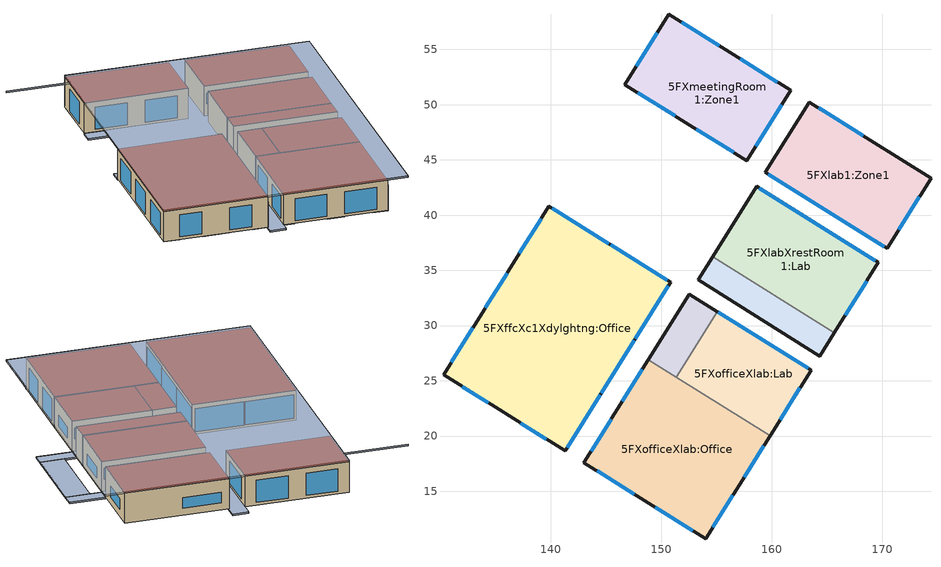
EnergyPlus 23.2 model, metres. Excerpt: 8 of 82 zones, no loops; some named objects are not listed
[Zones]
5FXofficeXlab:Office
 floor to 4FXofficeXlab1:Office (Project internal floor_Reversed_Rev): 154.02,10.7 143,17.59 148.83,26.92 159.85,20.03 z16
 wall outside (BPS_Baseline_Wall): 148.83,26.92 143,17.59 154.02,10.7 159.85,20.03 z16:20
 wall to 5FXofficeXlab:AC (Project partition_Rev): 151.37,25.33 148.83,26.92 z16:20
 wall to 5FXofficeXlab:Lab (Project partition): 159.85,20.03 151.37,25.33 z16:20
 window (BPS_Baseline_External glazing_Improved - 1003): 145.45,21.51 143.66,18.64 / 148.27,26.03 146.48,23.16 / 149.47,13.55 152.84,11.44 / 144.18,16.85 147.55,14.74 / 157.5,16.27 159.3,19.14 / 154.68,11.75 156.47,14.62 z16.34:19.26
 roof outside (BPS_Baseline_Roof_Without_skylight_improved): 143,17.59 154.02,10.7 159.85,20.03 148.83,26.92 z20
5FXofficeXlab:AC
 floor to 4FXofficeXlab1:AC (Project internal floor_Reversed_Rev): 151.37,25.33 148.83,26.92 152.54,32.85 155.08,31.27 z16
 wall outside (BPS_Baseline_Wall): 155.08,31.27 152.54,32.85 148.83,26.92 z16:20
 wall to 5FXofficeXlab:Lab (Project partition): 151.37,25.33 155.08,31.27 z16:20
 roof outside (BPS_Baseline_Roof_Without_skylight_improved): 148.83,26.92 151.37,25.33 155.08,31.27 152.54,32.85 z20
5FXofficeXlab:Lab
 floor to 4FXofficeXlab1:Lab (Project internal floor_Reversed_Rev): 159.85,20.03 151.37,25.33 155.08,31.27 163.56,25.97 z16
 wall outside (BPS_Baseline_Wall): 159.85,20.03 163.56,25.97 155.08,31.27 z16:20
 window (BPS_Baseline_External glazing_Improved - 1002): 163.31,26.13 155.18,31.21 z17.64:19.07; 160.76,21.48 162.55,24.35 z16.94:18.36
 roof outside (BPS_Baseline_Roof_Without_skylight_improved): 151.37,25.33 159.85,20.03 163.56,25.97 155.08,31.27 z20
5FXlabXrestRoom1:Lab
 floor to 4FXlabXrestRoomQ1:Lab (Project internal floor_Reversed_Rev): 165.68,29.36 154.66,36.25 158.63,42.6 169.65,35.72 z16
 wall outside (BPS_Baseline_Wall): 165.68,29.36 169.65,35.72 158.63,42.6 154.66,36.25 z16:20
 wall to 5FXlabXrestRoom1:RestRoom (Project partition_Rev): 154.66,36.25 165.68,29.36 z16:20
 window (BPS_Baseline_External glazing_Improved - 1002): 166.65,30.91 168.58,34 z16.94:18.36; 169.4,35.88 158.89,42.44 z17.64:19.07
 roof outside (BPS_Baseline_Roof_Without_skylight_improved): 154.66,36.25 165.68,29.36 169.65,35.72 158.63,42.6 z20
5FXlabXrestRoom1:RestRoom
 floor to 4FXlabXrestRoomQ1:RestRoom (Project internal floor_Reversed_Rev): 164.36,27.24 153.33,34.13 154.66,36.25 165.68,29.36 z16
 wall outside (BPS_Baseline_Wall): 154.66,36.25 153.33,34.13 164.36,27.24 165.68,29.36 z16:20
 roof outside (BPS_Baseline_Roof_Without_skylight_improved): 153.33,34.13 164.36,27.24 165.68,29.36 154.66,36.25 z20
5FXlab1:Zone1
 floor to 4FXlab1:Zone1 (Project internal floor_Reversed_Rev): 170.45,36.99 159.42,43.88 163.4,50.24 174.42,43.35 z16
 wall outside (BPS_Baseline_Wall): 170.45,36.99 174.42,43.35 163.4,50.24 159.42,43.88 170.45,36.99 z16:20
 window (BPS_Baseline_External glazing_Improved - 1002): 171.5,38.66 173.38,41.67 z16.94:18.36; 159.68,43.72 170.19,37.15 z17.64:19.05
 window x2 (BPS_Baseline_External glazing_Improved - 1002): 168.3,47.18 164.24,49.71 z16.94:18.36
 roof outside (BPS_Baseline_Roof_Without_skylight_improved): 159.42,43.88 170.45,36.99 174.42,43.35 163.4,50.24 z20
5FXmeetingRoom1:Zone1
 floor outside (Project external floor): 148.4,50.77 146.7,51.83 150.68,58.19 152.37,57.13 z16
 floor to 4FXmeetingRoom1:Zone1 (Project internal floor_Reversed_Rev): 157.73,44.94 148.4,50.77 152.37,57.13 161.7,51.3 z16
 wall outside (BPS_Baseline_Wall): 157.73,44.94 161.7,51.3 150.68,58.19 146.7,51.83 157.73,44.94 z16:20
 window (BPS_Baseline_External glazing_Improved - 1004): 158.54,46.23 160.9,50.01 / 155.23,55.34 151.86,57.45 / 160.52,52.04 157.15,54.14 / 149.63,56.51 147.75,53.5 / 153.17,47.78 156.54,45.68 / 147.89,51.09 151.26,48.98 z16.34:19.26
 roof outside (BPS_Baseline_Roof_Without_skylight_improved): 146.7,51.83 157.73,44.94 161.7,51.3 150.68,58.19 z20
5FXffcXc1Xdylghtng:Office
 floor to 4FXffcXcXdylghtng:Office (Project internal floor_Reversed_Rev): 141.3,18.65 130.28,25.54 139.82,40.8 150.84,33.91 z16
 wall outside (BPS_Baseline_Wall): 141.3,18.65 150.84,33.91 139.82,40.8 130.28,25.54 141.3,18.65 z16:20
 window (BPS_Baseline_External glazing_Improved - 1003): 147.66,28.83 150.65,33.61 / 144.58,23.89 147.57,28.67 / 141.49,18.95 144.48,23.74 z16.34:19.44; 145.25,37.41 140.12,40.61 / 150.54,34.1 145.41,37.31 z16.34:19.43; 132.94,29.81 130.98,26.66 / 136.03,34.74 134.07,31.6 / 139.11,39.68 137.15,36.54 / 137.26,21.17 139.6,19.71 / 131.98,24.48 134.32,23.01 z16.34:19.26
 roof outside (BPS_Baseline_Roof_Without_skylight_improved): 130.28,25.54 141.3,18.65 150.84,33.91 139.82,40.8 z20
shading: 134.32,22.95 137.19,21.16 / 147.57,14.68 149.4,13.53 / 152.33,11.7 154,10.66 / 139.61,19.65 141.28,18.61 / 130.25,25.5 131.92,24.46 / 142.97,17.55 144.12,16.83 z16:19.4; 162.5,52.57 140.77,17.8 / 142.47,16.74 164.19,51.51 / 158.63,42.6 173.47,33.33 / 174.27,34.6 159.42,43.88 / 152.54,32.85 167.38,23.58 / 139.82,40.8 150.84,33.91 / 145.91,50.55 156.93,43.66 / 157.73,44.94 146.7,51.83 / 168.17,24.85 153.33,34.13 / 151.64,35.19 140.61,42.08 / 151.64,35.19 156.93,43.66 / 156.93,43.66 153.54,45.78 / 153.54,45.78 148.24,37.31 / 148.24,37.31 151.64,35.19 / 170.93,34.92 165.63,26.44 / 165.63,26.44 168.17,24.85 / 168.17,24.85 173.47,33.33 / 173.47,33.33 170.93,34.92 z15.8:16; 142.83,60.73 149.62,56.49 / 156.14,9.38 176.54,42.02 / 176.54,42.02 150.68,58.19 / 150.68,58.19 130.28,25.54 / 130.28,25.54 156.14,9.38 z20:20.2; 156.14,9.38 130.28,25.54 150.68,58.19 176.54,42.02 z20; 130.28,25.54 156.14,9.38 176.54,42.02 150.68,58.19 z20.2; 140.77,17.8 142.47,16.74 164.19,51.51 162.5,52.57 z16; 142.47,16.74 140.77,17.8 162.5,52.57 164.19,51.51 z15.8; 151.64,35.19 148.24,37.31 153.54,45.78 156.93,43.66 z15.8; 148.24,37.31 151.64,35.19 156.93,43.66 153.54,45.78 z16; 168.17,24.85 165.63,26.44 170.93,34.92 173.47,33.33 z15.8; 165.63,26.44 168.17,24.85 173.47,33.33 170.93,34.92 z16; 173.47,33.33 158.63,42.6 159.42,43.88 174.27,34.6 z15.8; 158.63,42.6 173.47,33.33 174.27,34.6 159.42,43.88 z16; 152.54,32.85 167.38,23.58 168.17,24.85 153.33,34.13 z16; 167.38,23.58 152.54,32.85 153.33,34.13 168.17,24.85 z15.8; 139.82,40.8 150.84,33.91 151.64,35.19 140.61,42.08 z16; 150.84,33.91 139.82,40.8 140.61,42.08 151.64,35.19 z15.8; 156.93,43.66 145.91,50.55 146.7,51.83 157.73,44.94 z15.8; 145.91,50.55 156.93,43.66 157.73,44.94 146.7,51.83 z16
[Site:Location]
Green studio (01-01:31-12)  (01-01:31-12): Latitude {deg}=1.37; Longitude {deg}=103.98; Time Zone {hr}=7; Elevation {m}=16
[Site:GroundTemperature:BuildingSurface]
18, 18, 18, 18, 18, 18, 18, 18, 18, 18, 18, 18
[Site:GroundTemperature:Deep]
14, 14, 14, 14, 14, 14, 14, 14, 14, 14, 14, 14
[Site:GroundTemperature:Shallow]
14, 14, 14, 14, 14, 14, 14, 14, 14, 14, 14, 14
[Site:GroundTemperature:FCfactorMethod]
27.55, 28.03, 28.32, 28.42, 28.26, 27.88, 27.4, 26.92, 26.59, 26.51, 26.68, 27.05
[Site:GroundReflectance]
0.2, 0.2, 0.2, 0.2, 0.2, 0.2, 0.2, 0.2, 0.2, 0.2, 0.2, 0.2
[Site:GroundReflectance:SnowModifier]
2, 2
[SizingPeriod:DesignDay] Day of Month=15; Day Type=SummerDesignDay; Humidity Condition Type=WetBulb; Barometric Pressure {Pa}=101132.9; Wind Speed {m/s}=0; Wind Direction {deg}=0; Rain Indicator=No; Snow Indicator=No; Daylight Saving Time Indicator=No; Solar Model Indicator=ASHRAEClearSky; Sky Clearness=0.98
Name | Month | Maximum Dry-Bulb Temperature {C} | Daily Dry-Bulb Temperature Range {deltaC} | Wetbulb or DewPoint at Maximum Dry-Bulb {C}
Summer Design Day in Green studio (01-01:31-12) Jun | 6 | 33.2 | 5.9 | 26.7
Summer Design Day in Green studio (01-01:31-12) Jul | 7 | 32.6 | 5.7 | 26.3
Summer Design Day in Green studio (01-01:31-12) Aug | 8 | 32.8 | 5.8 | 26
Summer Design Day in Green studio (01-01:31-12) Sep | 9 | 32.8 | 6 | 25.9
[Building]
Building: North Axis {deg}=0; Terrain=Suburbs; Loads Convergence Tolerance Value {W}=.04; Temperature Convergence Tolerance Value {deltaC}=.4; Solar Distribution=FullExteriorWithReflections; Maximum Number of Warmup Days=25; Minimum Number of Warmup Days=6
[Site:WaterMainsTemperature]
Calculation Method=Correlation; Annual Average Outdoor Air Temperature {C}=10; Maximum Difference In Monthly Average Outdoor Air Temperatures {deltaC}=20
[Material:NoMass] Roughness=Rough; Thermal Resistance {m2-K/W}=.15; Thermal Absorptance=0.9; Solar Absorptance=0.7; Visible Absorptance=0.7
7_RVAL_2; 8_RVAL_2
[Construction]
Project internal floor_Reversed_Rev: Cast Concrete (Dense)_.1
BPS_Baseline_Roof_Without_skylight_improved: Asphalt 1_.01, MW Glass Wool (rolls)_.072, Plasterboard_.013
Project partition: Gypsum Plasterboard_.025, 7_RVAL_2, Gypsum Plasterboard_.025
Project partition_Rev: Gypsum Plasterboard_.025, 8_RVAL_2, Gypsum Plasterboard_.025
BPS_Baseline_Wall: Brickwork Outer_.1, XPS Extruded Polystyrene  - CO2 Blowing_.05, Concrete Block (Medium)_.1, Gypsum Plastering_.013
Project external floor: External Rendering_.025, MW Stone Wool (rolls)_.1482, Timber Flooring_.005
BPS_Baseline_External glazing_Improved - 1002; BPS_Baseline_External glazing_Improved - 1003; BPS_Baseline_External glazing_Improved - 1004: 5111, 1017, 7090
BPS_Baseline_External glazing_Improved - 2003; BPS_Baseline_External glazing_Improved - 2004: 5111, 1017, 7090, 20001
[WindowMaterial:Gas]
1017: Gas Type=Air; Thickness {m}=.012
[WindowMaterial:Glazing] Optical Data Type=Spectral; Infrared Transmittance at Normal Incidence=0; Dirt Correction Factor for Solar and Visible Transmittance=1
Name | Window Glass Spectral Data Set | Thickness {m} | Front Side Infrared Hemispherical Emissivity | Back Side Infrared Hemispherical Emissivity | Conductivity {W/m-K}
7090 | Viracon VLE1370 11.5(5VLE13-70X2+060pvb+5Starphire) <VE13-70X2-5-060-Str-5.vir> | .01092 | 0.844 | 0.844 | 0.67
5111 | Viracon  (8OptWht/060Saflex/8OptWht/060Saflex/8OptWht) <8OptiWhite3ply lam.vir> | .02667 | 0.84 | 0.84 | 0.713
[MaterialProperty:GlazingSpectralData]
Viracon VLE1370 11.5(5VLE13-70X2+060pvb+5Starphire) <VE13-70X2-5-060-Str-5.vir>: 0.3, 0.001, 0.05, 0.046, 0.305, 0, 0.051, 0.046, 0.31, 0, 0.054, 0.045, 0.315, 0, 0.058, 0.045, 0.32, 0, 0.063, 0.044, 0.325, 0, 0.067, 0.043, 0.33, 0, 0.068, 0.042, 0.335, 0, 0.068, 0.042, 0.34, 0, 0.069, 0.043, 0.345, 0, 0.07, 0.044, 0.35, 0, 0.067, 0.045, 0.355, 0, 0.065, 0.044, 0.36, 0, 0.067, 0.044, 0.365, 0, 0.072, 0.044, 0.37, 0, 0.083, 0.044, 0.375, 0, 0.098, 0.043, 0.38, 0, 0.116, 0.043, 0.385, 0.002, 0.128, 0.043, 0.39, 0.024, 0.133, 0.044, 0.395, 0.12, 0.136, 0.051, 0.4, 0.283, 0.138, 0.077, 0.405, 0.427, 0.141, 0.107, 0.41, 0.521, 0.143, 0.126, 0.415, 0.574, 0.144, 0.132, 0.42, 0.605, 0.143, 0.132, 0.425, 0.627, 0.143, 0.131, 0.43, 0.641, 0.143, 0.129, 0.435, 0.652, 0.142, 0.126, 0.44, 0.661, 0.142, 0.125, 0.445, 0.668, 0.142, 0.123, 0.45, 0.675, 0.141, 0.122, 0.455, 0.681, 0.141, 0.121, 0.46, 0.685, 0.141, 0.12, 0.465, 0.688, 0.14, 0.12, 0.47, 0.692, 0.139, 0.12, 0.475, 0.694, 0.139, 0.12, 0.48, 0.697, 0.138, 0.12, 0.485, 0.7, 0.138, 0.121, 0.49, 0.704, 0.137, 0.122, 0.495, 0.707, 0.136, 0.122, 0.5, 0.71, 0.135, 0.123, 0.505, 0.712, 0.134, 0.124, 0.51, 0.714, 0.133, 0.125, 0.515, 0.717, 0.133, 0.126, 0.52, 0.719, 0.132, 0.127, 0.525, 0.72, 0.131, 0.128, 0.53, 0.722, 0.13, 0.128, 0.535, 0.723, 0.129, 0.129, 0.54, 0.724, 0.128, 0.13, 0.545, 0.726, 0.127, 0.13, 0.55, 0.727, 0.125, 0.131, 0.555, 0.727, 0.124, 0.131, 0.56, 0.727, 0.122, 0.132, 0.565, 0.727, 0.121, 0.132, 0.57, 0.726, 0.119, 0.132, 0.575, 0.725, 0.118, 0.133, 0.58, 0.723, 0.117, 0.133, 0.585, 0.722, 0.116, 0.134, 0.59, 0.719, 0.115, 0.134, 0.595, 0.717, 0.114, 0.135, 0.6, 0.715, 0.113, 0.136, 0.605, 0.711, 0.113, 0.138, 0.61, 0.708, 0.113, 0.139, 0.615, 0.704, 0.113, 0.141, 0.62, 0.7, 0.114, 0.144, 0.625, 0.695, 0.114, 0.146, 0.63, 0.69, 0.116, 0.149, 0.635, 0.684, 0.118, 0.153, 0.64, 0.678, 0.12, 0.157, 0.645, 0.671, 0.123, 0.162, 0.65, 0.664, 0.127, 0.167, 0.655, 0.657, 0.131, 0.172, 0.66, 0.649, 0.136, 0.178, 0.665, 0.641, 0.141, 0.185, 0.67, 0.632, 0.147, 0.192, 0.675, 0.623, 0.153, 0.2, 0.68, 0.614, 0.16, 0.208, 0.685, 0.604, 0.167, 0.216, 0.69, 0.593, 0.175, 0.225, 0.695, 0.583, 0.183, 0.234, 0.7, 0.572, 0.192, 0.244, 0.705, 0.561, 0.202, 0.255, 0.71, 0.549, 0.211, 0.265, 0.715, 0.538, 0.221, 0.275, 0.72, 0.526, 0.232, 0.287, 0.725, 0.514, 0.242, 0.298, 0.73, 0.502, 0.254, 0.31, 0.735, 0.489, 0.265, 0.321, 0.74, 0.477, 0.275, 0.332, 0.745, 0.465, 0.287, 0.344, 0.75, 0.453, 0.299, 0.355, 0.755, 0.441, 0.31, 0.367, 0.76, 0.429, 0.322, 0.379, 0.765, 0.417, 0.332, 0.39, 0.77, 0.406, 0.344, 0.401, 0.775, 0.394, 0.355, 0.413, 0.78, 0.383, 0.367, 0.425, 0.785, 0.372, 0.378, 0.436, 0.79, 0.361, 0.389, 0.446, 0.795, 0.35, 0.4, 0.457, 0.8, 0.34, 0.411, 0.469, 0.805, 0.329, 0.421, 0.479, 0.81, 0.32, 0.431, 0.488, 0.815, 0.31, 0.441, 0.497, 0.82, 0.301, 0.45, 0.506, 0.825, 0.292, 0.46, 0.515, 0.83, 0.283, 0.468, 0.524, 0.835, 0.274, 0.477, 0.533, 0.84, 0.264, 0.489, 0.544, 0.845, 0.255, 0.499, 0.553, 0.85, 0.248, 0.507, 0.562, 0.855, 0.24, 0.516, 0.57, 0.86, 0.233, 0.524, 0.577, 0.865, 0.226, 0.531, 0.584, 0.87, 0.22, 0.538, 0.59, 0.875, 0.213, 0.544, 0.596, 0.88, 0.207, 0.551, 0.601, 0.885, 0.201, 0.558, 0.607, 0.89, 0.195, 0.564, 0.612, 0.895, 0.189, 0.57, 0.616, 0.9, 0.184, 0.577, 0.62, 0.905, 0.178, 0.583, 0.622, 0.91, 0.172, 0.588, 0.623, 0.915, 0.167, 0.594, 0.627, 0.92, 0.163, 0.6, 0.634, 0.925, 0.159, 0.605, 0.642, 0.93, 0.155, 0.61, 0.649, 0.935, 0.151, 0.615, 0.656, 0.94, 0.147, 0.62, 0.663, 0.945, 0.144, 0.624, 0.668, 0.95, 0.14, 0.629, 0.673, 0.955, 0.136, 0.633, 0.677, 0.96, 0.133, 0.638, 0.682, 0.965, 0.129, 0.642, 0.684, 0.97, 0.126, 0.646, 0.687, 0.975, 0.122, 0.65, 0.691, 0.98, 0.119, 0.654, 0.694, 0.985, 0.116, 0.657, 0.696, 0.99, 0.113, 0.66, 0.698, 0.995, 0.11, 0.664, 0.701, 1, 0.108, 0.668, 0.704, 1.005, 0.105, 0.671, 0.707, 1.01, 0.103, 0.674, 0.709, 1.015, 0.1, 0.678, 0.712, 1.02, 0.098, 0.681, 0.715, 1.025, 0.096, 0.684, 0.717, 1.03, 0.093, 0.686, 0.72, 1.035, 0.091, 0.689, 0.723, 1.04, 0.089, 0.692, 0.726, 1.045, 0.087, 0.694, 0.729, 1.05, 0.085, 0.697, 0.732, 1.055, 0.084, 0.699, 0.734, 1.06, 0.082, 0.702, 0.737, 1.065, 0.08, 0.704, 0.74, 1.07, 0.078, 0.707, 0.744, 1.075, 0.077, 0.708, 0.745, 1.08, 0.075, 0.712, 0.749, 1.085, 0.074, 0.714, 0.751, 1.09, 0.072, 0.716, 0.753, 1.095, 0.071, 0.718, 0.756, 1.1, 0.069, 0.721, 0.759, 1.105, 0.068, 0.723, 0.761, 1.11, 0.067, 0.724, 0.762, 1.115, 0.065, 0.726, 0.764, 1.12, 0.064, 0.729, 0.765, 1.125, 0.063, 0.73, 0.765, 1.13, 0.062, 0.731, 0.762, 1.135, 0.06, 0.734, 0.759, 1.14, 0.059, 0.735, 0.751, 1.145, 0.057, 0.737, 0.736, 1.15, 0.055, 0.738, 0.718, 1.155, 0.054, 0.741, 0.715, 1.16, 0.052, 0.742, 0.709, 1.165, 0.051, 0.743, 0.694, 1.17, 0.049, 0.744, 0.673, 1.175, 0.047, 0.746, 0.647, 1.18, 0.045, 0.748, 0.618, 1.185, 0.042, 0.75, 0.573, 1.19, 0.04, 0.752, 0.538, 1.195, 0.04, 0.753, 0.537, 1.2, 0.04, 0.753, 0.555, 1.205, 0.04, 0.755, 0.578, 1.21, 0.041, 0.757, 0.607, 1.215, 0.041, 0.758, 0.635, 1.22, 0.041, 0.76, 0.66, 1.225, 0.041, 0.762, 0.679, 1.23, 0.041, 0.764, 0.693, 1.235, 0.04, 0.765, 0.704, 1.24, 0.04, 0.767, 0.713, 1.245, 0.04, 0.768, 0.72, 1.25, 0.039, 0.768, 0.726, 1.255, 0.039, 0.769, 0.732, 1.26, 0.038, 0.77, 0.737, 1.265, 0.038, 0.772, 0.742, 1.27, 0.037, 0.774, 0.749, 1.275, 0.037, 0.775, 0.756, 1.28, 0.037, 0.776, 0.764, 1.285, 0.036, 0.778, 0.772, 1.29, 0.036, 0.78, 0.779, 1.295, 0.036, 0.78, 0.784, 1.3, 0.035, 0.781, 0.787, 1.305, 0.034, 0.783, 0.791, 1.31, 0.034, 0.785, 0.795, 1.315, 0.034, 0.785, 0.797, 1.32, 0.033, 0.786, 0.798, 1.325, 0.033, 0.787, 0.799, 1.33, 0.032, 0.789, 0.799, 1.335, 0.032, 0.791, 0.798, 1.34, 0.031, 0.792, 0.793, 1.345, 0.031, 0.793, 0.787, 1.35, 0.03, 0.794, 0.775, 1.355, 0.03, 0.796, 0.753, 1.36, 0.029, 0.797, 0.734, 1.365, 0.028, 0.798, 0.719, 1.37, 0.027, 0.799, 0.688, 1.375, 0.026, 0.801, 0.656, 1.38, 0.025, 0.801, 0.638, 1.385, 0.025, 0.802, 0.629, 1.39, 0.024, 0.802, 0.616, 1.395, 0.024, 0.803, 0.616, 1.4, 0.023, 0.803, 0.615, 1.405, 0.022, 0.804, 0.591, 1.41, 0.021, 0.805, 0.562, 1.415, 0.021, 0.806, 0.558, 1.42, 0.021, 0.807, 0.548, 1.425, 0.02, 0.808, 0.53, 1.43, 0.02, 0.809, 0.517, 1.435, 0.019, 0.812, 0.511, 1.44, 0.019, 0.814, 0.507, 1.445, 0.019, 0.814, 0.504, 1.45, 0.019, 0.815, 0.506, 1.455, 0.019, 0.817, 0.515, 1.46, 0.019, 0.819, 0.529, 1.465, 0.019, 0.819, 0.544, 1.47, 0.019, 0.82, 0.56, 1.475, 0.019, 0.822, 0.578, 1.48, 0.019, 0.824, 0.594, 1.485, 0.019, 0.825, 0.608, 1.49, 0.019, 0.825, 0.621, 1.495, 0.019, 0.827, 0.634, 1.5, 0.019, 0.829, 0.647, 1.505, 0.019, 0.83, 0.658, 1.51, 0.019, 0.83, 0.668, 1.515, 0.019, 0.832, 0.678, 1.52, 0.019, 0.833, 0.685, 1.525, 0.019, 0.833, 0.69, 1.53, 0.018, 0.834, 0.695, 1.535, 0.018, 0.835, 0.696, 1.54, 0.018, 0.837, 0.696, 1.545, 0.018, 0.837, 0.694, 1.55, 0.018, 0.837, 0.692, 1.555, 0.018, 0.839, 0.692, 1.56, 0.017, 0.841, 0.693, 1.565, 0.017, 0.84, 0.694, 1.57, 0.017, 0.84, 0.698, 1.575, 0.017, 0.841, 0.703, 1.58, 0.017, 0.843, 0.71, 1.585, 0.017, 0.843, 0.715, 1.59, 0.017, 0.844, 0.72, 1.595, 0.017, 0.844, 0.724, 1.6, 0.016, 0.845, 0.727, 1.605, 0.016, 0.845, 0.729, 1.61, 0.016, 0.845, 0.731, 1.615, 0.016, 0.845, 0.731, 1.62, 0.016, 0.847, 0.731, 1.625, 0.016, 0.847, 0.728, 1.63, 0.016, 0.847, 0.727, 1.635, 0.015, 0.848, 0.728, 1.64, 0.015, 0.848, 0.728, 1.645, 0.015, 0.849, 0.728, 1.65, 0.015, 0.849, 0.725, 1.655, 0.015, 0.85, 0.72, 1.66, 0.014, 0.851, 0.71, 1.665, 0.014, 0.85, 0.692, 1.67, 0.014, 0.85, 0.664, 1.675, 0.013, 0.851, 0.622, 1.68, 0.012, 0.852, 0.551, 1.685, 0.011, 0.851, 0.431, 1.69, 0.009, 0.85, 0.306, 1.695, 0.007, 0.85, 0.231, 1.7, 0.005, 0.851, 0.163, 1.705, 0.005, 0.851, 0.136, 1.71, 0.005, 0.85, 0.146, 1.715, 0.006, 0.851, 0.154, 1.72, 0.006, 0.852, 0.16, 1.725, 0.006, 0.851, 0.18, 1.73, 0.006, 0.85, 0.189, 1.735, 0.006, 0.851, 0.18, 1.74, 0.006, 0.851, 0.166, 1.745, 0.005, 0.85, 0.154, 1.75, 0.005, 0.849, 0.154, 1.755, 0.005, 0.849, 0.17, 1.76, 0.006, 0.85, 0.199, 1.765, 0.006, 0.849, 0.227, 1.77, 0.006, 0.849, 0.257, 1.775, 0.007, 0.849, 0.287, 1.78, 0.007, 0.849, 0.309, 1.785, 0.008, 0.848, 0.319, 1.79, 0.007, 0.848, 0.327, 1.795, 0.008, 0.848, 0.333, 1.8, 0.007, 0.849, 0.34, 1.805, 0.007, 0.848, 0.342, 1.81, 0.008, 0.847, 0.34, 1.815, 0.007, 0.847, 0.338, 1.82, 0.007, 0.847, 0.337, 1.825, 0.007, 0.846, 0.34, 1.83, 0.007, 0.846, 0.347, 1.835, 0.007, 0.846, 0.357, 1.84, 0.007, 0.846, 0.37, 1.845, 0.007, 0.847, 0.385, 1.85, 0.008, 0.847, 0.402, 1.855, 0.008, 0.846, 0.419, 1.86, 0.008, 0.845, 0.433, 1.865, 0.008, 0.846, 0.443, 1.87, 0.008, 0.846, 0.449, 1.875, 0.008, 0.846, 0.451, 1.88, 0.008, 0.845, 0.447, 1.885, 0.008, 0.845, 0.436, 1.89, 0.008, 0.845, 0.417, 1.895, 0.007, 0.844, 0.4, 1.9, 0.007, 0.844, 0.386, 1.905, 0.006, 0.844, 0.371, 1.91, 0.006, 0.844, 0.359, 1.915, 0.006, 0.843, 0.35, 1.92, 0.006, 0.843, 0.345, 1.925, 0.007, 0.842, 0.343, 1.93, 0.006, 0.841, 0.344, 1.935, 0.006, 0.841, 0.345, 1.94, 0.006, 0.84, 0.349, 1.945, 0.006, 0.84, 0.357, 1.95, 0.006, 0.84, 0.37, 1.955, 0.006, 0.84, 0.383, 1.96, 0.007, 0.84, 0.395, 1.965, 0.006, 0.839, 0.403, 1.97, 0.006, 0.839, 0.41, 1.975, 0.006, 0.838, 0.416, 1.98, 0.006, 0.838, 0.42, 1.985, 0.006, 0.838, 0.424, 1.99, 0.007, 0.839, 0.425, 1.995, 0.006, 0.837, 0.421, 2, 0.006, 0.837, 0.413, 2.005, 0.006, 0.836, 0.397, 2.01, 0.006, 0.836, 0.375, 2.015, 0.005, 0.836, 0.352, 2.02, 0.005, 0.836, 0.331, 2.025, 0.005, 0.836, 0.314, 2.03, 0.005, 0.836, 0.298, 2.035, 0.005, 0.835, 0.284, 2.04, 0.005, 0.835, 0.271, 2.045, 0.004, 0.835, 0.258, 2.05, 0.004, 0.835, 0.246, 2.055, 0.004, 0.835, 0.233, 2.06, 0.004, 0.834, 0.221, 2.065, 0.004, 0.835, 0.212, 2.07, 0.004, 0.835, 0.208, 2.075, 0.004, 0.834, 0.208, 2.08, 0.004, 0.833, 0.21, 2.085, 0.004, 0.833, 0.213, 2.09, 0.004, 0.833, 0.219, 2.095, 0.004, 0.833, 0.226, 2.1, 0.004, 0.831, 0.233, 2.105, 0.004, 0.831, 0.241, 2.11, 0.004, 0.832, 0.248, 2.115, 0.004, 0.83, 0.254, 2.12, 0.004, 0.829, 0.258, 2.125, 0.004, 0.828, 0.261, 2.13, 0.004, 0.828, 0.262, 2.135, 0.004, 0.826, 0.263, 2.14, 0.004, 0.824, 0.266, 2.145, 0.004, 0.823, 0.269, 2.15, 0.004, 0.823, 0.271, 2.155, 0.004, 0.821, 0.274, 2.16, 0.004, 0.818, 0.276, 2.165, 0.004, 0.817, 0.278, 2.17, 0.004, 0.815, 0.28, 2.175, 0.004, 0.81, 0.279, 2.18, 0.004, 0.805, 0.278, 2.185, 0.004, 0.8, 0.276, 2.19, 0.003, 0.796, 0.273, 2.195, 0.004, 0.79, 0.268, 2.2, 0.003, 0.786, 0.262, 2.205, 0.003, 0.783, 0.257, 2.21, 0.003, 0.781, 0.25, 2.215, 0.003, 0.779, 0.241, 2.22, 0.003, 0.777, 0.231, 2.225, 0.003, 0.777, 0.219, 2.23, 0.003, 0.778, 0.203, 2.235, 0.003, 0.778, 0.182, 2.24, 0.003, 0.779, 0.157, 2.245, 0.002, 0.781, 0.127, 2.25, 0.002, 0.782, 0.096, 2.255, 0.001, 0.783, 0.07, 2.26, 0.001, 0.784, 0.053, 2.265, 0.001, 0.785, 0.044, 2.27, 0, 0.786, 0.041, 2.275, 0, 0.787, 0.039, 2.28, 0, 0.788, 0.039, 2.285, 0, 0.789, 0.039, 2.29, 0, 0.79, 0.039, 2.295, 0, 0.79, 0.039, 2.3, 0, 0.79, 0.038, 2.305, 0, 0.791, 0.038, 2.31, 0, 0.792, 0.039, 2.315, 0, 0.792, 0.038, 2.32, 0, 0.792, 0.039, 2.325, 0, 0.792, 0.039, 2.33, 0, 0.793, 0.039, 2.335, 0, 0.792, 0.039, 2.34, 0, 0.792, 0.038, 2.345, 0, 0.793, 0.038, 2.35, 0, 0.793, 0.038, 2.355, 0, 0.792, 0.038, 2.36, 0, 0.791, 0.039, 2.365, 0, 0.79, 0.039, 2.37, 0, 0.79, 0.039, 2.375, 0, 0.789, 0.039, 2.38, 0, 0.788, 0.038, 2.385, 0, 0.788, 0.038, 2.39, 0, 0.786, 0.039, 2.395, 0, 0.785, 0.039, 2.4, 0, 0.784, 0.039, 2.405, 0, 0.782, 0.039, 2.41, 0, 0.78, 0.039, 2.415, 0, 0.778, 0.039, 2.42, 0, 0.777, 0.039, 2.425, 0, 0.775, 0.038, 2.43, 0, 0.772, 0.039, 2.435, 0, 0.771, 0.039, 2.44, 0, 0.768, 0.039, 2.445, 0, 0.767, 0.039, 2.45, 0, 0.764, 0.039, 2.455, 0, 0.762, 0.038, 2.46, 0, 0.76, 0.038, 2.465, 0.001, 0.758, 0.038, 2.47, 0.001, 0.756, 0.039, 2.475, 0, 0.752, 0.039, 2.48, 0, 0.748, 0.035, 2.485, 0.001, 0.752, 0.038, 2.49, 0, 0.749, 0.04, 2.495, 0, 0.745, 0.04, 2.5, 0, 0.741, 0.034
Viracon  (8OptWht/060Saflex/8OptWht/060Saflex/8OptWht) <8OptiWhite3ply lam.vir>: 0.3, 0, 0.049, 0.049, 0.305, 0, 0.048, 0.049, 0.31, 0, 0.048, 0.048, 0.315, 0, 0.048, 0.048, 0.32, 0, 0.047, 0.048, 0.325, 0, 0.047, 0.047, 0.33, 0, 0.046, 0.046, 0.335, 0, 0.045, 0.046, 0.34, 0, 0.046, 0.046, 0.345, 0, 0.046, 0.047, 0.35, 0, 0.046, 0.047, 0.355, 0, 0.046, 0.046, 0.36, 0, 0.046, 0.046, 0.365, 0, 0.045, 0.045, 0.37, 0, 0.045, 0.045, 0.375, 0, 0.045, 0.045, 0.38, 0, 0.045, 0.045, 0.385, 0, 0.045, 0.045, 0.39, 0.007, 0.045, 0.045, 0.395, 0.095, 0.045, 0.046, 0.4, 0.34, 0.051, 0.052, 0.41, 0.742, 0.074, 0.074, 0.42, 0.843, 0.082, 0.082, 0.43, 0.865, 0.084, 0.084, 0.44, 0.872, 0.084, 0.084, 0.45, 0.877, 0.084, 0.084, 0.46, 0.881, 0.084, 0.084, 0.47, 0.884, 0.084, 0.084, 0.48, 0.886, 0.084, 0.084, 0.49, 0.888, 0.085, 0.085, 0.5, 0.891, 0.085, 0.084, 0.51, 0.892, 0.084, 0.084, 0.52, 0.893, 0.084, 0.084, 0.53, 0.893, 0.084, 0.084, 0.54, 0.893, 0.084, 0.083, 0.55, 0.894, 0.084, 0.083, 0.56, 0.893, 0.084, 0.083, 0.57, 0.89, 0.083, 0.083, 0.58, 0.885, 0.083, 0.082, 0.59, 0.88, 0.082, 0.082, 0.6, 0.877, 0.082, 0.082, 0.61, 0.876, 0.082, 0.081, 0.62, 0.872, 0.081, 0.081, 0.63, 0.869, 0.081, 0.081, 0.64, 0.865, 0.081, 0.081, 0.65, 0.863, 0.08, 0.08, 0.66, 0.86, 0.08, 0.08, 0.67, 0.859, 0.08, 0.08, 0.68, 0.858, 0.08, 0.08, 0.69, 0.857, 0.081, 0.081, 0.7, 0.855, 0.083, 0.082, 0.71, 0.852, 0.085, 0.083, 0.72, 0.849, 0.087, 0.085, 0.73, 0.844, 0.089, 0.087, 0.74, 0.838, 0.091, 0.088, 0.75, 0.834, 0.092, 0.089, 0.76, 0.83, 0.093, 0.09, 0.77, 0.826, 0.093, 0.09, 0.78, 0.822, 0.093, 0.09, 0.79, 0.819, 0.093, 0.09, 0.8, 0.814, 0.093, 0.09, 0.81, 0.81, 0.093, 0.09, 0.82, 0.807, 0.092, 0.089, 0.83, 0.801, 0.092, 0.089, 0.84, 0.797, 0.1, 0.097, 0.85, 0.794, 0.101, 0.098, 0.86, 0.79, 0.102, 0.098, 0.87, 0.786, 0.1, 0.095, 0.88, 0.782, 0.096, 0.091, 0.89, 0.777, 0.092, 0.087, 0.9, 0.768, 0.088, 0.084, 0.91, 0.757, 0.085, 0.081, 0.92, 0.754, 0.084, 0.079, 0.93, 0.759, 0.084, 0.079, 0.94, 0.763, 0.084, 0.079, 0.95, 0.763, 0.083, 0.079, 0.96, 0.761, 0.082, 0.078, 0.97, 0.757, 0.082, 0.078, 0.98, 0.754, 0.082, 0.077, 0.99, 0.751, 0.081, 0.076, 1, 0.749, 0.081, 0.076, 1.05, 0.746, 0.08, 0.076, 1.1, 0.749, 0.081, 0.076, 1.15, 0.693, 0.075, 0.071, 1.2, 0.517, 0.06, 0.058, 1.25, 0.678, 0.074, 0.069, 1.3, 0.733, 0.079, 0.074, 1.35, 0.717, 0.077, 0.073, 1.4, 0.556, 0.063, 0.06, 1.45, 0.448, 0.055, 0.053, 1.5, 0.589, 0.065, 0.062, 1.55, 0.635, 0.069, 0.066, 1.6, 0.669, 0.073, 0.069, 1.65, 0.666, 0.072, 0.068, 1.7, 0.12, 0.042, 0.042, 1.75, 0.107, 0.042, 0.041, 1.8, 0.285, 0.047, 0.046, 1.85, 0.342, 0.05, 0.048, 1.9, 0.319, 0.048, 0.047, 1.95, 0.301, 0.047, 0.046, 2, 0.339, 0.048, 0.047, 2.05, 0.183, 0.043, 0.042, 2.1, 0.169, 0.042, 0.042, 2.15, 0.198, 0.043, 0.043, 2.2, 0.176, 0.042, 0.042, 2.25, 0.041, 0.04, 0.04, 2.3, 0, 0.04, 0.039, 2.35, 0, 0.04, 0.039, 2.4, 0, 0.04, 0.039, 2.45, 0, 0.04, 0.039, 2.5, 0, 0.037, 0.029
[WindowMaterial:Blind]
20001: Slat Orientation=Horizontal; Slat Width {m}=0.025; Slat Separation {m}=0.01875; Slat Thickness {m}=0.001; Slat Angle {deg}=45; Slat Conductivity {W/m-K}=0.9; Slat Beam Solar Transmittance=0; Front Side Slat Beam Solar Reflectance=0.8; Back Side Slat Beam Solar Reflectance=.8; Slat Diffuse Solar Transmittance=0; Front Side Slat Diffuse Solar Reflectance=0.8; Back Side Slat Diffuse Solar Reflectance=.8; Slat Beam Visible Transmittance=0; Front Side Slat Beam Visible Reflectance=.8; Back Side Slat Beam Visible Reflectance=.8; Slat Diffuse Visible Transmittance=0; Front Side Slat Diffuse Visible Reflectance=.8; Back Side Slat Diffuse Visible Reflectance=.8; Slat Infrared Hemispherical Transmittance=0; Front Side Slat Infrared Hemispherical Emissivity=.9; Back Side Slat Infrared Hemispherical Emissivity=.9; Blind to Glass Distance {m}=.015; Blind Top Opening Multiplier=.5; Blind Bottom Opening Multiplier=.5; Blind Left Side Opening Multiplier=.5; Blind Right Side Opening Multiplier=.5; Minimum Slat Angle {deg}=0; Maximum Slat Angle {deg}=180
[Material] Roughness=Rough; Thermal Absorptance=0.9
Name | Thickness {m} | Conductivity {W/m-K} | Density {kg/m3} | Specific Heat {J/kg-K} | Solar Absorptance | Visible Absorptance
Cast Concrete (Dense)_.1 | .1 | 1.4 | 2100 | 840 | 0.6 | 0.6
Asphalt 1_.01 | .01 | 0.7 | 2100 | 1000 | 0.85 | 0.9
MW Glass Wool (rolls)_.072 | .072 | 0.04 | 12 | 840 | 0.6 | 0.6
Plasterboard_.013 | .013 | 0.25 | 2800 | 896 | 0.5 | 0.5
Gypsum Plasterboard_.025 | .025 | 0.25 | 900 | 1000 | 0.5 | 0.5
Brickwork Outer_.1 | .1 | 0.84 | 1700 | 800 | 0.7 | 0.7
Concrete Block (Medium)_.1 | .1 | 0.51 | 1400 | 1000 | 0.6 | 0.6
Gypsum Plastering_.013 | .013 | 0.4 | 1000 | 1000 | 0.5 | 0.5
XPS Extruded Polystyrene  - CO2 Blowing_.05 | .05 | 0.034 | 35 | 1400 | 0.6 | 0.6
External Rendering_.025 | .025 | 0.5 | 1300 | 1000 | 0.7 | 0.7
MW Stone Wool (rolls)_.1482 | .1482 | 0.04 | 30 | 840 | 0.6 | 0.6
Timber Flooring_.005 | .005 | 0.14 | 650 | 1200 | 0.78 | 0.78
[WindowShadingControl] Shading Type=InteriorBlind; Shading Control Type=OnIfHighSolarOnWindow; Schedule=BPS_Office_Occupancy; Setpoint {W/m2, W or deg C}=120; Shading Control Is Scheduled=Yes; Glare Control Is Active=No; Setpoint 2 {W/m2, deg C or cd/m2}=0; Multiple Surface Control Type=Group
Name | Zone | Construction with Shading | Type of Slat Angle Control for Blinds | Fenestration Surface 1 | Fenestration Surface 2 | Fenestration Surface 3 | Fenestration Surface 4 | Fenestration Surface 5 | Fenestration Surface 6 | Fenestration Surface 7 | Fenestration Surface 8 | Fenestration Surface 9 | Fenestration Surface 10 | Slat Angle Schedule
181003 | 5FXffcXc1Xdylghtng:Office | BPS_Baseline_External glazing_Improved - 2003 | FixedSlatAngle | 5FXffcXc1Xdylghtng:Office_Wall_2_0_0_0_0_2_Win | 5FXffcXc1Xdylghtng:Office_Wall_2_0_0_1_0_1_Win | 5FXffcXc1Xdylghtng:Office_Wall_2_0_0_2_0_0_Win | 5FXffcXc1Xdylghtng:Office_Wall_3_0_0_0_0_1_Win | 5FXffcXc1Xdylghtng:Office_Wall_3_0_0_1_0_0_Win | 5FXffcXc1Xdylghtng:Office_Wall_4_0_0_0_0_2_Win | 5FXffcXc1Xdylghtng:Office_Wall_4_0_0_1_0_1_Win | 5FXffcXc1Xdylghtng:Office_Wall_4_0_0_2_0_0_Win | 5FXffcXc1Xdylghtng:Office_Wall_5_0_0_0_0_1_Win | 5FXffcXc1Xdylghtng:Office_Wall_5_0_0_1_0_0_Win
191003 | 5FXofficeXlab:Office | BPS_Baseline_External glazing_Improved - 2003 | FixedSlatAngle | 5FXofficeXlab:Office_Wall_3_0_0_0_0_1_Win | 5FXofficeXlab:Office_Wall_3_0_0_1_0_0_Win | 5FXofficeXlab:Office_Wall_4_0_0_0_0_1_Win | 5FXofficeXlab:Office_Wall_4_0_0_1_0_0_Win | 5FXofficeXlab:Office_Wall_5_0_0_0_0_1_Win | 5FXofficeXlab:Office_Wall_5_0_0_1_0_0_Win
11004 | 5FXmeetingRoom1:Zone1 | BPS_Baseline_External glazing_Improved - 2004 | ScheduledSlatAngle | 5FXmeetingRoom1:Zone1_Wall_2_0_0_0_0_0_Win | 5FXmeetingRoom1:Zone1_Wall_3_0_0_0_0_1_Win | 5FXmeetingRoom1:Zone1_Wall_3_0_0_1_0_0_Win | 5FXmeetingRoom1:Zone1_Wall_4_0_0_0_0_0_Win | 5FXmeetingRoom1:Zone1_Wall_5_0_0_0_0_1_Win | 5FXmeetingRoom1:Zone1_Wall_5_0_0_1_0_0_Win |  |  |  |  | Slat angle control
[Zone] Type=1; Multiplier=1; Zone Inside Convection Algorithm=TARP; Part of Total Floor Area=Yes
Name | Volume {m3} | Floor Area {m2}
5FXffcXc1Xdylghtng:Office | 850.0856 | 217.9707
5FXofficeXlab:Office | 518.6914 | 132.9978
5FXofficeXlab:AC | 69.1143 | 17.7216
5FXofficeXlab:Lab | 251.0854 | 64.3809
5FXmeetingRoom1:Zone1; 5FXlab1:Zone1 | 339.2753 | 86.9937
5FXlabXrestRoom1:Lab | 348.2686 | 89.2996
5FXlabXrestRoom1:RestRoom | 105.1783 | 26.9688
[Lights] Design Level Calculation Method=Watts/Area; Return Air Fraction=0; Fraction Radiant=.42; Fraction Visible=.18; Fraction Replaceable=1
Name | Zone or ZoneList or Space or SpaceList | Schedule | Watts per Zone Floor Area {W/m2}
5FXffcXc1Xdylghtng:Office General lighting | 5FXffcXc1Xdylghtng:Office | BPS_Office_Lighting | 6
5FXofficeXlab:Office General lighting | 5FXofficeXlab:Office | BPS_Office_Lighting | 6
5FXofficeXlab:AC General lighting | 5FXofficeXlab:AC | BPS PLANT SCHEDULE | 1.2
5FXofficeXlab:Lab General lighting | 5FXofficeXlab:Lab | BPS_Office_Lighting | 6
5FXmeetingRoom1:Zone1 General lighting | 5FXmeetingRoom1:Zone1 | BPS_Office_Lighting | 6
5FXlab1:Zone1 General lighting | 5FXlab1:Zone1 | BPS_Office_Lighting | 6
5FXlabXrestRoom1:Lab General lighting | 5FXlabXrestRoom1:Lab | BPS_Office_Lighting | 6
5FXlabXrestRoom1:RestRoom General lighting | 5FXlabXrestRoom1:RestRoom | BPS TOILET LIGHTING SCHEDULE | 1.2
[ZoneInfiltration:DesignFlowRate] Schedule=Copy of Off 24/7; Design Flow Rate Calculation Method=Flow/zone; Constant Term Coefficient=1; Temperature Term Coefficient=0; Velocity Term Coefficient=0; Velocity Squared Term Coefficient=0
Name | Zone or ZoneList or Space or SpaceList | Design Flow Rate {m3/s}
5FXffcXc1Xdylghtng:Office Infiltration | 5FXffcXc1Xdylghtng:Office | .236135
5FXofficeXlab:Office Infiltration | 5FXofficeXlab:Office | .144081
5FXofficeXlab:AC Infiltration | 5FXofficeXlab:AC | .019198
5FXofficeXlab:Lab Infiltration | 5FXofficeXlab:Lab | .069746
5FXmeetingRoom1:Zone1 Infiltration | 5FXmeetingRoom1:Zone1 | .094243
5FXlab1:Zone1 Infiltration | 5FXlab1:Zone1 | .094243
5FXlabXrestRoom1:Lab Infiltration | 5FXlabXrestRoom1:Lab | .096741
5FXlabXrestRoom1:RestRoom Infiltration | 5FXlabXrestRoom1:RestRoom | .029216
[PEOPLE] Number of People Schedule=BPS_Office_Occupancy; Number of People Calculation Method=People/Area; Fraction Radiant=.3; Sensible Heat Fraction=AutoCalculate; Carbon Dioxide Generation Rate {m3/s-W}=3.82e-08; Enable ASHRAE 55 Comfort Warnings=No; Mean Radiant Temperature Calculation Type=ZoneAveraged; Work Efficiency Schedule=Work efficiency; Clothing Insulation Calculation Method=ClothingInsulationSchedule; Air Velocity Schedule=Default Air Velocity for Comfort Calculations
Name | Zone or ZoneList or Space or SpaceList | People per Floor Area {person/m2} | Activity Level Schedule | Clothing Insulation Schedule
People 5FXffcXc1Xdylghtng:Office | 5FXffcXc1Xdylghtng:Office | .2 | Activity Schedule 90778 | Clothing Schedule 90778
People 5FXofficeXlab:Office | 5FXofficeXlab:Office | .2 | Activity Schedule 90798 | Clothing Schedule 90798
People 5FXofficeXlab:Lab | 5FXofficeXlab:Lab | .17 | Activity Schedule 90813 | Clothing Schedule 90813
People 5FXmeetingRoom1:Zone1 | 5FXmeetingRoom1:Zone1 | .67 | Activity Schedule 90919 | Clothing Schedule 90919
People 5FXlab1:Zone1 | 5FXlab1:Zone1 | .17 | Activity Schedule 90935 | Clothing Schedule 90935
People 5FXlabXrestRoom1:Lab | 5FXlabXrestRoom1:Lab | .17 | Activity Schedule 90952 | Clothing Schedule 90952
[OtherEquipment] Fuel Type=Electricity; Design Level Calculation Method=Watts/Area; Fraction Latent=0; Fraction Radiant=.2; Fraction Lost=0; Carbon Dioxide Generation Rate {m3/s-W}=0
Name | Zone or ZoneList or Space or SpaceList | Schedule | Power per Zone Floor Area {W/m2}
5FXffcXc1Xdylghtng:Office Computing gain | 5FXffcXc1Xdylghtng:Office | BPS_Office_Occupancy | 10
5FXffcXc1Xdylghtng:Office Equipment gain | 5FXffcXc1Xdylghtng:Office | BPS_Office_Receptacle | 6
5FXofficeXlab:Office Computing gain | 5FXofficeXlab:Office | BPS_Office_Occupancy | 10
5FXofficeXlab:Office Equipment gain | 5FXofficeXlab:Office | BPS_Office_Receptacle | 6
5FXofficeXlab:Lab Computing gain | 5FXofficeXlab:Lab | BPS_Office_Occupancy | 6
5FXofficeXlab:Lab Equipment gain | 5FXofficeXlab:Lab | BPS_Office_Receptacle | 10
5FXmeetingRoom1:Zone1 Computing gain | 5FXmeetingRoom1:Zone1 | BPS_Office_Occupancy | 3
5FXmeetingRoom1:Zone1 Equipment gain | 5FXmeetingRoom1:Zone1 | BPS_Office_Receptacle | 8
5FXlab1:Zone1 Computing gain | 5FXlab1:Zone1 | BPS_Office_Occupancy | 6
5FXlab1:Zone1 Equipment gain | 5FXlab1:Zone1 | BPS_Office_Receptacle | 10
5FXlabXrestRoom1:Lab Computing gain | 5FXlabXrestRoom1:Lab | BPS_Office_Occupancy | 6
5FXlabXrestRoom1:Lab Equipment gain | 5FXlabXrestRoom1:Lab | BPS_Office_Receptacle | 10
[Daylighting:Controls] Daylighting Method=SplitFlux; Availability Schedule=On; Lighting Control Type=Continuous; Minimum Input Power Fraction for Continuous or ContinuousOff Dimming Control=.1; Minimum Light Output Fraction for Continuous or ContinuousOff Dimming Control=.1; Number of Stepped Control Steps=1; Probability Lighting will be Reset When Needed in Manual Stepped Control=1; Glare Calculation Azimuth Angle of View Direction Clockwise from Zone y-Axis {deg}=0; Maximum Allowable Discomfort Glare Index=22; DElight Gridding Resolution {m2}=1; Fraction of Lights Controlled by Reference Point 1=1; Illuminance Setpoint at Reference Point 1 {lux}=500
Name | Zone or Space | Glare Calculation Daylighting Reference Point | Daylighting Reference Point 1
5FXffcXc1Xdylghtng:Office | 5FXffcXc1Xdylghtng:Office | 5FXffcXc1Xdylghtng:Office Ref Point 1 | 5FXffcXc1Xdylghtng:Office Ref Point 1
5FXofficeXlab:Office | 5FXofficeXlab:Office | 5FXofficeXlab:Office Ref Point 1 | 5FXofficeXlab:Office Ref Point 1
5FXmeetingRoom1:Zone1 | 5FXmeetingRoom1:Zone1 | 5FXmeetingRoom1:Zone1 Ref Point 1 | 5FXmeetingRoom1:Zone1 Ref Point 1
[ZoneControl:Thermostat] Control Type Schedule=Control type schedule: Always 4
Name | Zone or ZoneList | Control 1
5FXlabXrestRoom1:RestRoom Thermostat | 5FXlabXrestRoom1:RestRoom | 5FXlabXrestRoom1:RestRoom Dual SP
5FXofficeXlab:AC Thermostat | 5FXofficeXlab:AC | 5FXofficeXlab:AC Dual SP
[ThermostatSetpoint:DualSetpoint] Heating Setpoint Temperature Schedule=Heating set point schedule; Cooling Setpoint Temperature Schedule=Cooling set point schedule
5FXlabXrestRoom1:RestRoom Dual SP; 5FXofficeXlab:AC Dual SP
[Sizing:Zone] Zone Cooling Design Supply Air Temperature Input Method=SupplyAirTemperature; Zone Cooling Design Supply Air Temperature {C}=14; Zone Cooling Design Supply Air Temperature Difference {deltaC}=10; Zone Heating Design Supply Air Temperature Input Method=SupplyAirTemperature; Zone Heating Design Supply Air Temperature {C}=50; Zone Heating Design Supply Air Temperature Difference {deltaC}=10; Zone Cooling Design Supply Air Humidity Ratio {kgWater/kgDryAir}=0.009; Zone Heating Design Supply Air Humidity Ratio {kgWater/kgDryAir}=0.004; Zone Heating Sizing Factor=1.25; Zone Cooling Sizing Factor=1.15; Cooling Design Air Flow Method=DesignDay; Cooling Design Air Flow Rate {m3/s}=0; Cooling Minimum Air Flow per Zone Floor Area {m3/s-m2}=0.00076; Cooling Minimum Air Flow {m3/s}=0; Cooling Minimum Air Flow Fraction=0; Heating Design Air Flow Method=DesignDay; Heating Design Air Flow Rate {m3/s}=0; Heating Maximum Air Flow per Zone Floor Area {m3/s-m2}=0.00203; Heating Maximum Air Flow {m3/s}=0.14158; Heating Maximum Air Flow Fraction=0.3; Account for Dedicated Outdoor Air System=No; Dedicated Outdoor Air System Control Strategy=NeutralSupplyAir; Dedicated Outdoor Air Low Setpoint Temperature for Design {C}=autosize; Dedicated Outdoor Air High Setpoint Temperature for Design {C}=autosize; Zone Load Sizing Method=Sensible Load Only No Latent Load; Zone Latent Cooling Design Supply Air Humidity Ratio Input Method=HumidityRatioDifference; Zone Cooling Design Supply Air Humidity Ratio Difference {kgWater/kgDryAir}=0.005; Zone Latent Heating Design Supply Air Humidity Ratio Input Method=HumidityRatioDifference; Zone Humidification Design Supply Air Humidity Ratio Difference {kgWater/kgDryAir}=0.005
Name | Design Specification Outdoor Air Object | Design Specification Zone Air Distribution Object
5FXlabXrestRoom1:RestRoom | 5FXlabXrestRoom1:RestRoom Design Specification Outdoor Air Object | 5FXlabXrestRoom1:RestRoom Design Specification Zone Air Distribution Object
5FXofficeXlab:AC | 5FXofficeXlab:AC Design Specification Outdoor Air Object | 5FXofficeXlab:AC Design Specification Zone Air Distribution Object
[DesignSpecification:OutdoorAir] Outdoor Air Method=Flow/Person; Outdoor Air Flow per Person {m3/s-person}=0.00944; Outdoor Air Flow per Zone Floor Area {m3/s-m2}=0; Outdoor Air Flow per Zone {m3/s}=0; Outdoor Air Flow Air Changes per Hour {1/hr}=0; Outdoor Air Schedule=On 24/7
5FXlabXrestRoom1:RestRoom Design Specification Outdoor Air Object; 5FXofficeXlab:AC Design Specification Outdoor Air Object
[DesignSpecification:ZoneAirDistribution] Zone Air Distribution Effectiveness in Cooling Mode=1; Zone Air Distribution Effectiveness in Heating Mode=1; Zone Secondary Recirculation Fraction=0
5FXlabXrestRoom1:RestRoom Design Specification Zone Air Distribution Object; 5FXofficeXlab:AC Design Specification Zone Air Distribution Object
[Zone equipment]
5FXlabXrestRoom1:RestRoom: 5FXlabXrestRoom1:RestRoom Exhaust fan
5FXofficeXlab:AC: 5FXofficeXlab:AC Exhaust fan
[Schedule:Compact]
On; On 24/7: Through: 12/31, For: AllDays, Until: 24:00, 1
Work efficiency: Through: 12/31, For: AllDays, Until: 24:00, 0
Slat angle control: Through: 12/31, For: AllDays, Until: 24:00, 45
Heating set point schedule: Through: 12/31, For: AllDays, Until: 24:00, 20
Cooling set point schedule: Through: 12/31, For: AllDays, Until: 24:00, 24
Control type schedule: Always 4: Through: 12/31, For: AllDays, Until: 24:00, 4
Default Air Velocity for Comfort Calculations: Through: 12/31, For: AllDays, Until: 24:00, 0.137
BPS_Office_Occupancy: Through: 31 Dec, For: Weekdays SummerDesignDay, Until: 8:00, 0, Until: 9:00, 0.5, Until: 12:00, 0.95, Until: 13:00, 0.5, Until: 18:00, 0.95, Until: 19:00, 0.5, Until: 24:00, 0, For: Weekends, Until: 24:00, 0, For: Holidays, Until: 24:00, 0, For: WinterDesignDay AllOtherDays, Until: 24:00, 0
BPS_Office_Receptacle: Through: 31 Dec, For: Weekdays SummerDesignDay, Until: 8:00, 0.05, Until: 9:00, 0.5, Until: 18:00, 0.9, Until: 19:00, 0.5, Until: 24:00, 0.05, For: Weekends, Until: 24:00, 0.05, For: Holidays, Until: 24:00, 0.05, For: WinterDesignDay AllOtherDays, Until: 24:00, 0.05
BPS_Office_Lighting: Through: 31 Dec, For: Weekdays SummerDesignDay, Until: 8:00, 0, Until: 12:00, 1, Until: 13:00, 0.5, Until: 19:00, 1, Until: 24:00, 0, For: Weekends, Until: 24:00, 0, For: Holidays, Until: 24:00, 0, For: WinterDesignDay AllOtherDays, Until: 24:00, 0
BPS TOILET LIGHTING SCHEDULE: Through: 31 Dec, For: Weekdays SummerDesignDay, Until: 7:00, 0, Until: 8:00, 1, Until: 19:00, 1, Until: 20:00, 0, Until: 24:00, 0, For: Weekends, Until: 24:00, 0, For: Holidays, Until: 24:00, 0, For: WinterDesignDay AllOtherDays, Until: 24:00, 0
BPS PLANT SCHEDULE: Through: 31 Dec, For: Weekdays SummerDesignDay, Until: 13:00, 0, Until: 14:00, 1, Until: 15:00, 1, Until: 16:00, 0, Until: 24:00, 0, For: Weekends, Until: 24:00, 0, For: Holidays, Until: 24:00, 0, For: WinterDesignDay AllOtherDays, Until: 24:00, 0
Copy of Off 24/7: Through: 31 Dec, For: Weekdays SummerDesignDay, Until: 7:00, 1, Until: 8:00, 0.2, Until: 19:00, 0.2, Until: 20:00, 1, Until: 24:00, 1, For: Weekends, Until: 24:00, 1, For: Holidays, Until: 24:00, 1, For: WinterDesignDay AllOtherDays, Until: 24:00, 1
Activity Schedule 90778; Activity Schedule 90798; Activity Schedule 90919: Through: 12/31, For: AllDays, Until: 24:00, 108
Clothing Schedule 90778; Clothing Schedule 90798; Clothing Schedule 90813; Clothing Schedule 90919; Clothing Schedule 90935; Clothing Schedule 90952: Through: 4/1, For: AllDays, Until: 24:00, 1, Through: 9/30, For: AllDays, Until: 24:00, .5, Through: 12/31, For: AllDays, Until: 24:00, 1
Activity Schedule 90813; Activity Schedule 90935; Activity Schedule 90952: Through: 12/31, For: AllDays, Until: 24:00, 99
